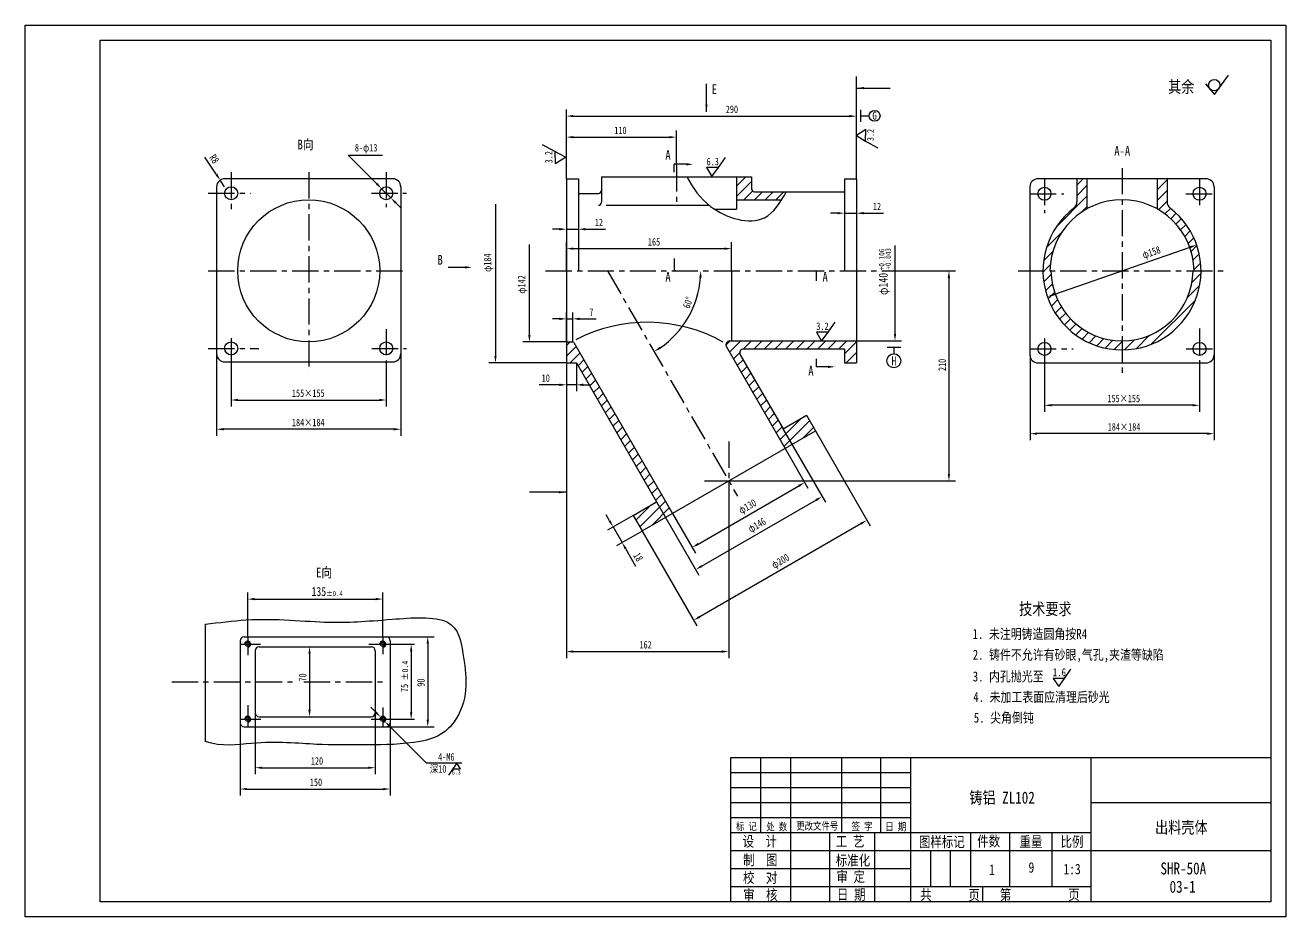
# Model space of a CAD drawing. Extents: x -156 to 1104, y -59 to 832.
import ezdxf

# ---------------------------------------------------------------- set-up
doc = ezdxf.new("R2010")
doc.units = 0
doc.header["$LTSCALE"] = 10.5
doc.header["$MEASUREMENT"] = 0
doc.linetypes.add('CENTER', pattern=[2, 1.25, -0.25, 0.25, -0.25])
doc.layers.get('0').update_dxf_attribs({"color": 2, "linetype": 'CONTINUOUS'})
doc.layers.get('DEFPOINTS').update_dxf_attribs({"linetype": 'CONTINUOUS'})
for name, color, linetype in [('LINE_THIN', 2, 'CONTINUOUS'), ('PART', 3, 'CONTINUOUS'), ('SMPEN_THICK', 7, 'CONTINUOUS')]:
    doc.layers.add(name, color=color, linetype=linetype)
doc.styles.add('HZDX', font='', dxfattribs={"width": 0.8, "height": 7.5})
doc.styles.get('HZDX').set_extended_font_data('SimSun')
doc.dimstyles.new('HZDX', dxfattribs={"dimscale": 0, "dimtxt": 5, "dimasz": 3.5, "dimexe": 5.25, "dimexo": 0, "dimgap": 1.5, "dimtad": 1, "dimdec": 4, "dimdsep": 46, "dimtxsty": 'HZDX', "dimcen": 0.09, "dimclrd": 2, "dimclre": 2, "dimclrt": 2, "dimadec": 0, "dimazin": 0, "dimtol": 1, "dimtp": 0.2, "dimtfac": 0.66667, "dimtdec": 4, "dimtmove": 0, "dimatfit": 1, "dimfxl": 1, "dimtvp": 5, "dimtolj": 1, "dimarcsym": 0})

# ---------------------------------------------------------------- blocks, each defined once
blk = doc.blocks.new('*D1')
at = {"color": 2, "linetype": 'ByBlock', "transparency": 16777216}
for p, q in [((73.6, 179.7), (73.6, 118.3)), ((193.6, 179.7), (193.6, 118.3)), ((80.6, 124.8), (186.6, 124.8))]:
    blk.add_line(p, q, dxfattribs=at)
for points in [[(80.6, 125.9), (80.6, 123.6), (73.6, 124.8)], [(186.6, 125.9), (186.6, 123.6), (193.6, 124.8)]]:
    blk.add_solid(points, dxfattribs=at)
at = {"layer": 'DEFPOINTS', "color": 0, "linetype": 'ByBlock', "transparency": 16777216}
for p in [(73.6, 179.7), (193.6, 179.7), (193.6, 124.8)]:
    blk.add_point(p, dxfattribs=at)
at = {"color": 2, "linetype": 'ByBlock', "transparency": 16777216, "insert": (135.4, 131.5), "char_height": 7.5, "attachment_point": 5, "style": 'HZDX'}
blk.add_mtext('\\A1;120', dxfattribs=at)
blk = doc.blocks.new('*D2')
at = {"color": 2, "linetype": 'ByBlock', "transparency": 16777216}
for p, q in [((58.6, 169.7), (58.6, 97)), ((208.6, 169.7), (208.6, 97)), ((65.6, 103.5), (201.6, 103.5))]:
    blk.add_line(p, q, dxfattribs=at)
for points in [[(65.6, 104.6), (65.6, 102.3), (58.6, 103.5)], [(201.6, 104.6), (201.6, 102.3), (208.6, 103.5)]]:
    blk.add_solid(points, dxfattribs=at)
at = {"layer": 'DEFPOINTS', "color": 0, "linetype": 'ByBlock', "transparency": 16777216}
for p in [(58.6, 169.7), (208.6, 169.7), (208.6, 103.5)]:
    blk.add_point(p, dxfattribs=at)
at = {"color": 2, "linetype": 'ByBlock', "transparency": 16777216, "insert": (134.4, 110.2), "char_height": 7.5, "attachment_point": 5, "style": 'HZDX'}
blk.add_mtext('\\A1;150', dxfattribs=at)
blk = doc.blocks.new('*D3')
at = {"color": 2, "linetype": 'ByBlock', "transparency": 16777216}
for p, q in [((204.6, 255.7), (252.6, 255.7)), ((246.1, 248.7), (246.1, 172.7)), ((204.6, 165.7), (252.6, 165.7))]:
    blk.add_line(p, q, dxfattribs=at)
for points in [[(245, 248.7), (247.3, 248.7), (246.1, 255.7)], [(245, 172.7), (247.3, 172.7), (246.1, 165.7)]]:
    blk.add_solid(points, dxfattribs=at)
at = {"layer": 'DEFPOINTS', "color": 0, "linetype": 'ByBlock', "transparency": 16777216}
for p in [(204.6, 255.7), (204.6, 165.7), (246.1, 165.7)]:
    blk.add_point(p, dxfattribs=at)
at = {"color": 2, "linetype": 'ByBlock', "transparency": 16777216, "insert": (239.4, 209.8), "char_height": 7.5, "attachment_point": 5, "rotation": 90, "style": 'HZDX'}
blk.add_mtext('\\A1;90', dxfattribs=at)
blk = doc.blocks.new('*D4')
at = {"color": 2, "linetype": 'ByBlock', "transparency": 16777216}
for p, q in [((77.6, 245.7), (134.5, 245.7)), ((128, 238.7), (128, 182.7)), ((77.6, 175.7), (134.5, 175.7))]:
    blk.add_line(p, q, dxfattribs=at)
for points in [[(126.8, 238.7), (129.1, 238.7), (128, 245.7)], [(126.8, 182.7), (129.1, 182.7), (128, 175.7)]]:
    blk.add_solid(points, dxfattribs=at)
at = {"layer": 'DEFPOINTS', "color": 0, "linetype": 'ByBlock', "transparency": 16777216}
for p in [(77.6, 245.7), (77.6, 175.7), (128, 175.7)]:
    blk.add_point(p, dxfattribs=at)
at = {"color": 2, "linetype": 'ByBlock', "transparency": 16777216, "insert": (121.2, 215), "char_height": 7.5, "attachment_point": 5, "rotation": 90, "style": 'HZDX'}
blk.add_mtext('\\A1;70', dxfattribs=at)
blk = doc.blocks.new('*D5')
at = {"color": 2, "linetype": 'ByBlock', "transparency": 16777216}
for p, q in [((345.8, 667.6), (345.8, 736.7)), ((635.8, 667.6), (635.8, 736.7)), ((352.8, 730.2), (628.8, 730.2))]:
    blk.add_line(p, q, dxfattribs=at)
for points in [[(352.8, 731.4), (352.8, 729.1), (345.8, 730.2)], [(628.8, 731.4), (628.8, 729.1), (635.8, 730.2)]]:
    blk.add_solid(points, dxfattribs=at)
at = {"layer": 'DEFPOINTS', "color": 0, "linetype": 'ByBlock', "transparency": 16777216}
for p in [(635.8, 730.2), (345.8, 667.6), (635.8, 667.6)]:
    blk.add_point(p, dxfattribs=at)
at = {"color": 2, "linetype": 'ByBlock', "transparency": 16777216, "insert": (511.3, 737), "char_height": 7.5, "attachment_point": 5, "style": 'HZDX'}
blk.add_mtext('\\A1;290', dxfattribs=at)
blk = doc.blocks.new('*D6')
at = {"color": 2, "linetype": 'ByBlock', "transparency": 16777216}
for p, q in [((345.8, 667.6), (345.8, 715.7)), ((352.8, 709.2), (448.8, 709.2)), ((455.8, 681.2), (455.8, 715.7))]:
    blk.add_line(p, q, dxfattribs=at)
for points in [[(352.8, 710.3), (352.8, 708), (345.8, 709.2)], [(448.8, 710.3), (448.8, 708), (455.8, 709.2)]]:
    blk.add_solid(points, dxfattribs=at)
at = {"layer": 'DEFPOINTS', "color": 0, "linetype": 'ByBlock', "transparency": 16777216}
for p in [(455.8, 709.2), (455.8, 681.2), (345.8, 667.6)]:
    blk.add_point(p, dxfattribs=at)
at = {"color": 2, "linetype": 'ByBlock', "transparency": 16777216, "insert": (399.9, 715.9), "char_height": 7.5, "attachment_point": 5, "style": 'HZDX'}
blk.add_mtext('\\A1;110', dxfattribs=at)
blk = doc.blocks.new('*D7')
at = {"color": 2, "linetype": 'ByBlock', "transparency": 16777216}
for p, q in [((848.1, 502.6), (848.1, 417.4)), ((1032.1, 502.6), (1032.1, 417.4)), ((1025.1, 423.9), (855.1, 423.9))]:
    blk.add_line(p, q, dxfattribs=at)
for points in [[(855.1, 425), (855.1, 422.7), (848.1, 423.9)], [(1025.1, 425), (1025.1, 422.7), (1032.1, 423.9)]]:
    blk.add_solid(points, dxfattribs=at)
at = {"layer": 'DEFPOINTS', "color": 0, "linetype": 'ByBlock', "transparency": 16777216}
for p in [(848.1, 502.6), (1032.1, 502.6), (848.1, 423.9)]:
    blk.add_point(p, dxfattribs=at)
at = {"color": 2, "linetype": 'ByBlock', "transparency": 16777216, "insert": (942.1, 430.6), "char_height": 7.5, "attachment_point": 5, "style": 'HZDX'}
blk.add_mtext('\\A1;184×184', dxfattribs=at)
blk = doc.blocks.new('*D8')
at = {"color": 2, "linetype": 'ByBlock', "transparency": 16777216}
for p, q in [((862.6, 494.6), (862.6, 445.7)), ((1017.6, 494.6), (1017.6, 445.7)), ((1010.6, 452.2), (869.6, 452.2))]:
    blk.add_line(p, q, dxfattribs=at)
for points in [[(869.6, 453.4), (869.6, 451.1), (862.6, 452.2)], [(1010.6, 453.4), (1010.6, 451.1), (1017.6, 452.2)]]:
    blk.add_solid(points, dxfattribs=at)
at = {"layer": 'DEFPOINTS', "color": 0, "linetype": 'ByBlock', "transparency": 16777216}
for p in [(862.6, 494.6), (1017.6, 494.6), (862.6, 452.2)]:
    blk.add_point(p, dxfattribs=at)
at = {"color": 2, "linetype": 'ByBlock', "transparency": 16777216, "insert": (941.8, 459), "char_height": 7.5, "attachment_point": 5, "style": 'HZDX'}
blk.add_mtext('\\A1;155×155', dxfattribs=at)
blk = doc.blocks.new('*D9')
at = {"color": 2, "linetype": 'ByBlock', "transparency": 16777216}
for p, q in [((49.6, 495.6), (49.6, 451)), ((204.6, 495.6), (204.6, 451)), ((56.6, 457.5), (197.6, 457.5))]:
    blk.add_line(p, q, dxfattribs=at)
for points in [[(56.6, 458.7), (56.6, 456.3), (49.6, 457.5)], [(197.6, 458.7), (197.6, 456.3), (204.6, 457.5)]]:
    blk.add_solid(points, dxfattribs=at)
at = {"layer": 'DEFPOINTS', "color": 0, "linetype": 'ByBlock', "transparency": 16777216}
for p in [(49.6, 495.6), (204.6, 495.6), (204.6, 457.5)]:
    blk.add_point(p, dxfattribs=at)
at = {"color": 2, "linetype": 'ByBlock', "transparency": 16777216, "insert": (126.7, 464.3), "char_height": 7.5, "attachment_point": 5, "style": 'HZDX'}
blk.add_mtext('\\A1;155×155', dxfattribs=at)
blk = doc.blocks.new('*D10')
at = {"color": 2, "linetype": 'ByBlock', "transparency": 16777216}
for p, q in [((35.1, 503.6), (35.1, 421.8)), ((219.1, 503.6), (219.1, 421.8)), ((212.1, 428.3), (42.1, 428.3))]:
    blk.add_line(p, q, dxfattribs=at)
for points in [[(42.1, 429.5), (42.1, 427.1), (35.1, 428.3)], [(212.1, 429.5), (212.1, 427.1), (219.1, 428.3)]]:
    blk.add_solid(points, dxfattribs=at)
at = {"layer": 'DEFPOINTS', "color": 0, "linetype": 'ByBlock', "transparency": 16777216}
for p in [(35.1, 503.6), (219.1, 503.6), (35.1, 428.3)]:
    blk.add_point(p, dxfattribs=at)
at = {"color": 2, "linetype": 'ByBlock', "transparency": 16777216, "insert": (126.7, 435), "char_height": 7.5, "attachment_point": 5, "style": 'HZDX'}
blk.add_mtext('\\A1;184×184', dxfattribs=at)
blk = doc.blocks.new('*D11')
at = {"color": 2, "linetype": 'ByBlock', "transparency": 16777216}
for p, q in [((34.8, 683.1), (23.3, 700.3)), ((43.1, 670.6), (38.7, 677.3))]:
    blk.add_line(p, q, dxfattribs=at)
blk.add_solid([(35.8, 683.7), (33.8, 682.4), (38.7, 677.3)], dxfattribs=at)
at = {"layer": 'DEFPOINTS', "color": 0, "linetype": 'ByBlock', "transparency": 16777216}
for p in [(38.7, 677.3), (43.1, 670.6)]:
    blk.add_point(p, dxfattribs=at)
at = {"color": 2, "linetype": 'ByBlock', "transparency": 16777216, "insert": (32.7, 698.4), "char_height": 7.5, "attachment_point": 5, "rotation": 303.6807, "style": 'HZDX'}
blk.add_mtext('\\A1;R8', dxfattribs=at)
blk = doc.blocks.new('*D12')
at = {"color": 2, "linetype": 'ByBlock', "transparency": 16777216}
for p, q in [((384.7, 586.6), (384.7, 615.3)), ((391.7, 608.8), (542.7, 608.8)), ((549.7, 586.6), (549.7, 615.3))]:
    blk.add_line(p, q, dxfattribs=at)
for points in [[(391.7, 609.9), (391.7, 607.6), (384.7, 608.8)], [(542.7, 609.9), (542.7, 607.6), (549.7, 608.8)]]:
    blk.add_solid(points, dxfattribs=at)
at = {"layer": 'DEFPOINTS', "color": 0, "linetype": 'ByBlock', "transparency": 16777216}
for p in [(549.7, 608.8), (384.7, 586.6), (549.7, 586.6)]:
    blk.add_point(p, dxfattribs=at)
at = {"color": 2, "linetype": 'ByBlock', "transparency": 16777216, "insert": (472.3, 615.5), "char_height": 7.5, "attachment_point": 5, "style": 'HZDX'}
blk.add_mtext('\\A1;165', dxfattribs=at)
blk = doc.blocks.new('*D13')
at = {"color": 2, "linetype": 'ByBlock', "transparency": 16777216}
for p, q in [((713.2, 586.6), (773.6, 586.6)), ((767.1, 579.6), (767.1, 383.6)), ((547, 376.6), (773.6, 376.6))]:
    blk.add_line(p, q, dxfattribs=at)
for points in [[(765.9, 579.6), (768.2, 579.6), (767.1, 586.6)], [(765.9, 383.6), (768.2, 383.6), (767.1, 376.6)]]:
    blk.add_solid(points, dxfattribs=at)
at = {"layer": 'DEFPOINTS', "color": 0, "linetype": 'ByBlock', "transparency": 16777216}
for p in [(713.2, 586.6), (547, 376.6), (767.1, 376.6)]:
    blk.add_point(p, dxfattribs=at)
at = {"color": 2, "linetype": 'ByBlock', "transparency": 16777216, "insert": (760.3, 492.6), "char_height": 7.5, "attachment_point": 5, "rotation": 90, "style": 'HZDX'}
blk.add_mtext('\\A1;210', dxfattribs=at)
blk = doc.blocks.new('*D14')
at = {"color": 2, "linetype": 'ByBlock', "transparency": 16777216}
for p, q in [((384.7, 515.6), (384.7, 545.1)), ((391.1, 515.6), (391.1, 545.1)), ((377.7, 538.6), (370.7, 538.6)), ((384.7, 538.6), (391.1, 538.6)), ((398.1, 538.6), (414.4, 538.6))]:
    blk.add_line(p, q, dxfattribs=at)
for points in [[(377.7, 539.8), (377.7, 537.4), (384.7, 538.6)], [(398.1, 539.8), (398.1, 537.4), (391.1, 538.6)]]:
    blk.add_solid(points, dxfattribs=at)
at = {"layer": 'DEFPOINTS', "color": 0, "linetype": 'ByBlock', "transparency": 16777216}
for p in [(391.1, 538.6), (384.7, 515.6), (391.1, 515.6)]:
    blk.add_point(p, dxfattribs=at)
at = {"color": 2, "linetype": 'ByBlock', "transparency": 16777216, "insert": (409.7, 545.3), "char_height": 7.5, "attachment_point": 5, "style": 'HZDX'}
blk.add_mtext('\\A1;7', dxfattribs=at)
blk = doc.blocks.new('*D15')
at = {"color": 2, "linetype": 'ByBlock', "transparency": 16777216}
for p, q in [((384.7, 494.6), (384.7, 466.2)), ((394.7, 494.6), (394.7, 466.2)), ((377.7, 472.7), (357.6, 472.7)), ((394.7, 472.7), (384.7, 472.7)), ((401.7, 472.7), (408.7, 472.7))]:
    blk.add_line(p, q, dxfattribs=at)
for points in [[(377.7, 473.9), (377.7, 471.5), (384.7, 472.7)], [(401.7, 473.9), (401.7, 471.5), (394.7, 472.7)]]:
    blk.add_solid(points, dxfattribs=at)
at = {"layer": 'DEFPOINTS', "color": 0, "linetype": 'ByBlock', "transparency": 16777216}
for p in [(384.7, 494.6), (394.7, 494.6), (394.7, 472.7)]:
    blk.add_point(p, dxfattribs=at)
at = {"color": 2, "linetype": 'ByBlock', "transparency": 16777216, "insert": (364.1, 479.4), "char_height": 7.5, "attachment_point": 5, "style": 'HZDX'}
blk.add_mtext('\\A1;10', dxfattribs=at)
blk = doc.blocks.new('*D16')
at = {"color": 2, "linetype": 'ByBlock', "transparency": 16777216}
for p, q in [((662.7, 678.6), (662.7, 637.7)), ((674.7, 678.6), (674.7, 637.7)), ((655.7, 644.2), (648.7, 644.2)), ((662.7, 644.2), (674.7, 644.2)), ((681.7, 644.2), (701.7, 644.2))]:
    blk.add_line(p, q, dxfattribs=at)
for points in [[(655.7, 645.4), (655.7, 643.1), (662.7, 644.2)], [(681.7, 645.4), (681.7, 643.1), (674.7, 644.2)]]:
    blk.add_solid(points, dxfattribs=at)
at = {"layer": 'DEFPOINTS', "color": 0, "linetype": 'ByBlock', "transparency": 16777216}
for p in [(662.7, 678.6), (674.7, 678.6), (674.7, 644.2)]:
    blk.add_point(p, dxfattribs=at)
at = {"color": 2, "linetype": 'ByBlock', "transparency": 16777216, "insert": (695.2, 651), "char_height": 7.5, "attachment_point": 5, "style": 'HZDX'}
blk.add_mtext('\\A1;12', dxfattribs=at)
blk = doc.blocks.new('*D17')
at = {"color": 2, "linetype": 'ByBlock', "transparency": 16777216}
for p, q in [((603.3, 409.1), (626.2, 369.5)), ((516.4, 313.6), (616.9, 371.6)), ((490.7, 344.1), (513.6, 304.5))]:
    blk.add_line(p, q, dxfattribs=at)
for points in [[(616.3, 372.6), (617.5, 370.6), (622.9, 375.1)], [(515.8, 314.6), (517, 312.6), (510.4, 310.1)]]:
    blk.add_solid(points, dxfattribs=at)
at = {"layer": 'DEFPOINTS', "color": 0, "linetype": 'ByBlock', "transparency": 16777216}
for p in [(603.3, 409.1), (622.9, 375.1), (490.7, 344.1)]:
    blk.add_point(p, dxfattribs=at)
at = {"color": 2, "linetype": 'ByBlock', "transparency": 16777216, "insert": (566.2, 350.3), "char_height": 7.5, "attachment_point": 5, "rotation": 30, "style": 'HZDX'}
blk.add_mtext('\\A1;φ130', dxfattribs=at)
blk = doc.blocks.new('*D18')
at = {"color": 2, "linetype": 'ByBlock', "transparency": 16777216}
for p, q in [((601.2, 428.7), (643.6, 355.4)), ((474.9, 355.7), (517.2, 282.4)), ((634.2, 357.5), (520, 291.6))]:
    blk.add_line(p, q, dxfattribs=at)
for points in [[(633.7, 358.5), (634.8, 356.5), (640.3, 361)], [(519.4, 292.6), (520.6, 290.5), (514, 288.1)]]:
    blk.add_solid(points, dxfattribs=at)
at = {"layer": 'DEFPOINTS', "color": 0, "linetype": 'ByBlock', "transparency": 16777216}
for p in [(601.2, 428.7), (474.9, 355.7), (514, 288.1)]:
    blk.add_point(p, dxfattribs=at)
at = {"color": 2, "linetype": 'ByBlock', "transparency": 16777216, "insert": (575.7, 331.7), "char_height": 7.5, "attachment_point": 5, "rotation": 30, "style": 'HZDX'}
blk.add_mtext('\\A1;φ146', dxfattribs=at)
blk = doc.blocks.new('*D19')
at = {"color": 2, "linetype": 'ByBlock', "transparency": 16777216}
for p, q in [((633.6, 426.6), (688.4, 331.8)), ((679.1, 333.9), (518, 240.9)), ((460.4, 326.6), (515.2, 231.8))]:
    blk.add_line(p, q, dxfattribs=at)
for points in [[(678.5, 334.9), (679.6, 332.9), (685.1, 337.4)], [(517.4, 241.9), (518.6, 239.9), (511.9, 237.4)]]:
    blk.add_solid(points, dxfattribs=at)
at = {"layer": 'DEFPOINTS', "color": 0, "linetype": 'ByBlock', "transparency": 16777216}
for p in [(633.6, 426.6), (460.4, 326.6), (511.9, 237.4)]:
    blk.add_point(p, dxfattribs=at)
at = {"color": 2, "linetype": 'ByBlock', "transparency": 16777216, "insert": (599.1, 295.7), "char_height": 7.5, "attachment_point": 5, "rotation": 30, "style": 'HZDX'}
blk.add_mtext('\\A1;φ200', dxfattribs=at)
blk = doc.blocks.new('*D20')
at = {"color": 2, "linetype": 'ByBlock', "transparency": 16777216}
for p, q in [((384.7, 586.6), (384.7, 199.6)), ((547, 376.6), (547, 199.6)), ((391.7, 206.1), (540, 206.1))]:
    blk.add_line(p, q, dxfattribs=at)
for points in [[(391.7, 207.3), (391.7, 205), (384.7, 206.1)], [(540, 207.3), (540, 205), (547, 206.1)]]:
    blk.add_solid(points, dxfattribs=at)
at = {"layer": 'DEFPOINTS', "color": 0, "linetype": 'ByBlock', "transparency": 16777216}
for p in [(384.7, 586.6), (547, 376.6), (547, 206.1)]:
    blk.add_point(p, dxfattribs=at)
at = {"color": 2, "linetype": 'ByBlock', "transparency": 16777216, "insert": (463.9, 212.9), "char_height": 7.5, "attachment_point": 5, "style": 'HZDX'}
blk.add_mtext('\\A1;162', dxfattribs=at)
blk = doc.blocks.new('*D21')
at = {"color": 2, "linetype": 'ByBlock', "transparency": 16777216}
for p, q in [((427.9, 336.7), (424.4, 342.8)), ((451.4, 342.2), (425.8, 327.4)), ((431.4, 330.6), (440.4, 315)), ((460.4, 326.6), (434.8, 311.8)), ((443.9, 309), (453.9, 291.6))]:
    blk.add_line(p, q, dxfattribs=at)
for points in [[(428.9, 337.3), (426.9, 336.1), (431.4, 330.6)], [(444.9, 309.6), (442.9, 308.4), (440.4, 315)]]:
    blk.add_solid(points, dxfattribs=at)
at = {"layer": 'DEFPOINTS', "color": 0, "linetype": 'ByBlock', "transparency": 16777216}
for p in [(451.4, 342.2), (440.4, 315), (460.4, 326.6)]:
    blk.add_point(p, dxfattribs=at)
at = {"color": 2, "linetype": 'ByBlock', "transparency": 16777216, "insert": (456.5, 300.6), "char_height": 7.5, "attachment_point": 5, "rotation": 300, "style": 'HZDX'}
blk.add_mtext('\\A1;18', dxfattribs=at)
blk = doc.blocks.new('*D22')
at = {"color": 2, "linetype": 'ByBlock', "transparency": 16777216}
blk.add_arc((425.8, 586.6), 93.2, 304.3046, 355.6954, dxfattribs=at)
for points in [[(517.5, 579.7), (519.9, 579.6), (519, 586.6)], [(478.9, 508.6), (477.7, 510.6), (472.4, 505.9)]]:
    blk.add_solid(points, dxfattribs=at)
at = {"layer": 'DEFPOINTS', "color": 0, "linetype": 'ByBlock', "transparency": 16777216}
for p in [(364, 586.6), (425.9, 586.4), (723.4, 586.6), (497.2, 526.7), (555.8, 361.4)]:
    blk.add_point(p, dxfattribs=at)
at = {"color": 2, "linetype": 'ByBlock', "transparency": 16777216, "insert": (506.2, 554.8), "char_height": 7.5, "attachment_point": 5, "rotation": 68.4421, "style": 'HZDX'}
blk.add_mtext('\\A1;60°', dxfattribs=at)
blk = doc.blocks.new('*D23')
at = {"color": 2, "linetype": 'ByBlock', "transparency": 16777216}
for p, q in [((384.7, 678.6), (384.7, 621.7)), ((396.7, 678.6), (396.7, 621.7)), ((377.7, 628.2), (370.7, 628.2)), ((384.7, 628.2), (396.7, 628.2)), ((403.7, 628.2), (423.7, 628.2))]:
    blk.add_line(p, q, dxfattribs=at)
for points in [[(377.7, 629.4), (377.7, 627), (384.7, 628.2)], [(403.7, 629.4), (403.7, 627), (396.7, 628.2)]]:
    blk.add_solid(points, dxfattribs=at)
at = {"layer": 'DEFPOINTS', "color": 0, "linetype": 'ByBlock', "transparency": 16777216}
for p in [(384.7, 678.6), (396.7, 678.6), (396.7, 628.2)]:
    blk.add_point(p, dxfattribs=at)
at = {"color": 2, "linetype": 'ByBlock', "transparency": 16777216, "insert": (417.2, 635), "char_height": 7.5, "attachment_point": 5, "style": 'HZDX'}
blk.add_mtext('\\A1;12', dxfattribs=at)
blk = doc.blocks.new('*D24')
at = {"color": 2, "linetype": 'ByBlock', "transparency": 16777216}
blk.add_line((872, 563), (1008.1, 610.2), dxfattribs=at)
for points in [[(1007.7, 611.3), (1008.5, 609.1), (1014.7, 612.5)], [(871.7, 564.1), (872.4, 561.9), (865.4, 560.7)]]:
    blk.add_solid(points, dxfattribs=at)
at = {"layer": 'DEFPOINTS', "color": 0, "linetype": 'ByBlock', "transparency": 16777216}
for p in [(1014.7, 612.5), (865.4, 560.7)]:
    blk.add_point(p, dxfattribs=at)
at = {"color": 2, "linetype": 'ByBlock', "transparency": 16777216, "insert": (969.7, 604.2), "char_height": 7.5, "attachment_point": 5, "rotation": 19.1327, "style": 'HZDX'}
blk.add_mtext('\\A1;φ158', dxfattribs=at)

msp = doc.modelspace()

# ---------------------------------------------------------------- hatches: boundary and pattern name
at = {"layer": 'SMPEN_THICK'}
h = msp.add_hatch(dxfattribs=at)
h.set_pattern_fill('ANSI31', color=256, scale=60, style=0)
edge = h.paths.add_edge_path()
edge.add_line((604.49195, 665.60696), (572.69992, 665.60696))
edge.add_arc((572.69992, 668.60696), 3, 180, 270, ccw=False)
edge.add_line((569.69992, 668.60696), (569.69992, 680.60696))
edge.add_line((569.69992, 680.60696), (554.69992, 680.60696))
edge.add_line((554.69992, 680.60696), (554.69992, 657.60696))
edge.add_line((554.69992, 657.60696), (599.87927, 657.60696))
edge.add_spline(control_points=[(599.87927, 657.60696), (601.46681, 660.18228), (602.99021, 662.87482), (604.49195, 665.60696)], knot_values=[131.9128702094, 131.9128702094, 131.9128702094, 131.9128702094, 140.4578598385, 140.4578598385, 140.4578598385, 140.4578598385], degree=3, periodic=0)
h = msp.add_hatch(dxfattribs=at)
h.set_pattern_fill('ANSI31', color=256, scale=60, style=0)
h.paths.add_polyline_path([(905.06352, 678.60696), (895.06352, 678.60696), (895.06352, 655.59972, -0.2330230838), (891.93708, 649.25556, 0.2330230838), (861.06352, 586.60696), (868.06352, 586.60696, -0.2684940684), (905.06352, 648.52856)])
h.paths.add_polyline_path([(1012.06352, 586.60696), (1019.06352, 586.60696, 0.2330230838), (988.18996, 649.25556, -0.2330230838), (985.06352, 655.59972), (985.06352, 678.60696), (975.06352, 678.60696), (975.06352, 648.52856, -0.2684940684)])
h.paths.add_polyline_path([(1019.06352, 586.60696), (1011.06352, 586.60696, -0.4100651941), (940.06352, 516.60696), (940.06352, 507.60696, 0.4142135624)])
h.paths.add_polyline_path([(940.06352, 507.60696), (940.06352, 516.60696, -0.4100651941), (869.06352, 586.60696), (861.06352, 586.60696, 0.4142135624)])
h = msp.add_hatch(dxfattribs=at)
h.set_pattern_fill('ANSI31', color=256, scale=60, style=0)
h.paths.add_polyline_path([(674.69992, 516.60696), (640.12287, 516.60696), (639.85753, 516.24955), (639.64562, 516.60696), (548.16184, 516.60696, 0.5773502692), (544.69774, 510.60696), (603.29879, 409.10696), (624.0834, 421.10696), (615.0834, 436.69542), (601.227, 428.69542), (558.55415, 502.60696, -0.5773502692), (562.01825, 508.60696), (662.69992, 508.60696), (662.69992, 494.60696), (674.69992, 494.60696)])
h.paths.add_polyline_path([(624.60968, 442.19542), (615.0834, 436.69542), (624.0834, 421.10696), (633.60968, 426.60696)], flags=17)
h.paths.add_polyline_path([(391.98859, 515.10696, 0.2679491924), (391.12257, 515.60696), (384.69992, 515.60696), (384.69992, 494.60696), (394.69992, 494.60696), (474.87222, 355.74446), (460.93088, 347.69542), (469.93088, 332.10696), (490.71549, 344.10696)])
h.paths.add_polyline_path([(460.93088, 347.69542), (451.4046, 342.19542), (460.4046, 326.60696), (469.93088, 332.10696)])

# ---------------------------------------------------------------- linework, layer by layer
at = {"color": 2, "linetype": 'ByBlock'}
for p, q in [((674.69992, 678.60696), (674.69992, 710.75006)), ((195.09711, 673.6677), (166.66692, 702.18623)), ((209.2173, 659.50365), (200.03918, 668.71028)), ((214.15936, 654.54623), (219.10142, 649.58881)), ((313.8092, 653.29777), (313.8092, 501.60696)), ((347.71099, 522.60696), (347.71099, 612.97792)), ((713.17395, 523.60696), (713.17395, 611.88698)), ((674.69992, 516.60696), (719.67395, 516.60696)), ((384.69992, 515.60696), (341.21099, 515.60696)), ((384.69992, 494.60696), (307.3092, 494.60696)), ((66.12824, 220.89871), (66.12824, 265.05206)), ((201.12824, 220.89871), (201.12824, 265.05206)), ((73.12824, 258.55206), (194.12824, 258.55206)), ((208.62824, 213.39871), (232.89368, 213.39871)), ((229.53095, 206.39871), (229.53095, 145.39871)), ((194.08318, 145.49569), (189.15164, 150.46358)), ((199.01472, 140.5278), (203.24175, 136.26962)), ((208.1733, 131.30173), (244.45174, 94.75591)), ((208.62824, 138.39871), (232.89368, 138.39871))]:
    msp.add_line(p, q, dxfattribs=at)
for points in [[(195.92335, 674.49138), (194.27088, 672.84402), (200.03918, 668.71028)], [(214.9856, 655.3699), (213.33312, 653.72255), (209.2173, 659.50365)], [(346.54432, 522.60696), (348.87765, 522.60696), (347.71099, 515.60696)], [(712.00729, 523.60696), (714.34062, 523.60696), (713.17395, 516.60696)], [(312.64253, 501.60696), (314.97587, 501.60696), (313.8092, 494.60696)], [(73.12824, 259.71873), (73.12824, 257.38539), (66.12824, 258.55206)], [(194.12824, 259.71873), (194.12824, 257.38539), (201.12824, 258.55206)], [(228.36428, 206.39871), (230.69762, 206.39871), (229.53095, 213.39871)], [(194.91116, 146.31762), (193.2552, 144.67377), (199.01472, 140.5278)], [(228.36428, 145.39871), (230.69762, 145.39871), (229.53095, 138.39871)], [(209.00128, 132.12365), (207.34531, 130.47981), (203.24175, 136.26962)]]:
    msp.add_solid(points, dxfattribs=at)
at = {"layer": 'DEFPOINTS', "color": 0, "linetype": 'ByBlock'}
for p in [(200.03918, 668.71028), (384.69992, 678.60696), (674.69992, 678.60696), (674.69992, 678.60696), (674.69992, 678.60696), (209.2173, 659.50365), (363.97014, 586.60696), (384.69992, 586.60696), (554.69992, 586.60696), (674.69992, 516.60696), (384.69992, 515.60696), (313.8092, 494.60696), (384.69992, 494.60696), (384.69992, 494.60696), (384.69992, 494.60696), (201.12824, 258.55206), (66.12824, 220.89871), (201.12824, 220.89871), (204.62824, 220.89871), (208.62824, 213.39871), (199.01472, 140.5278), (58.62824, 134.89871), (203.24175, 136.26962), (207.12824, 130.89871), (208.62824, 138.39871), (208.62824, 134.89871), (229.53095, 138.39871), (58.62824, 81.57576)]:
    msp.add_point(p, dxfattribs=at)
at = {"layer": 'LINE_THIN', "linetype": 'Continuous'}
for p, q in [((-156.22988, -58.93749), (-156.22988, 832.0625)), ((-156.22988, 832.0625), (1103.77011, 832.0625)), ((1103.77011, 832.0625), (1103.77011, -58.93749)), ((1103.77011, -58.93749), (-156.22988, -58.93749))]:
    msp.add_line(p, q, dxfattribs=at)
at = {"layer": 'PART', "linetype": 'Continuous'}
for p, q in [((578.77011, 100.06251), (578.77011, 25.06251)), ((608.77011, 100.06251), (608.77011, -43.93749)), ((659.77011, 100.06251), (659.77011, 25.06251)), ((698.77011, 100.06251), (698.77011, 25.06251)), ((728.77011, 100.06251), (728.77011, -43.93749)), ((908.77011, 100.06251), (908.77011, -43.93749)), ((1088.77011, 55.06251), (908.77011, 55.06251)), ((647.77011, 25.06251), (647.77011, -43.93749)), ((692.77011, 25.06251), (692.77011, -43.93749)), ((788.77011, 25.06251), (788.77011, -28.93749)), ((827.77011, 25.06251), (827.77011, -28.93749)), ((869.77011, 25.06251), (869.77011, -28.93749)), ((748.57011, 7.06251), (748.57011, -28.93749)), ((768.37011, 7.06251), (768.37011, -28.93749)), ((1088.77011, 7.06251), (908.77011, 7.06251)), ((800.77011, -28.93749), (800.77011, -43.93749))]:
    msp.add_line(p, q, dxfattribs=at)
at = {"layer": 'SMPEN_THICK', "color": 4}
for p, q in [((-81.22988, -43.93749), (-81.22988, 817.0625)), ((-81.22988, 817.0625), (1088.77011, 817.0625)), ((1088.77011, 817.0625), (1088.77011, -43.93749)), ((492.37989, 685.17992), (492.37989, 693.07155)), ((419.69992, 680.60696), (569.69992, 680.60696)), ((419.69992, 680.60696), (419.69992, 655.06337)), ((554.69992, 680.60696), (554.69992, 648.38074)), ((569.69992, 680.60696), (569.69992, 668.60696)), ((35.12824, 670.60696), (35.12824, 586.60696)), ((211.12824, 678.60696), (43.12824, 678.60696)), ((219.12824, 670.60696), (219.12824, 586.60696)), ((384.69992, 678.60696), (384.69992, 494.60696)), ((384.69992, 678.60696), (396.69992, 678.60696)), ((396.69992, 678.60696), (396.69992, 586.60696)), ((662.69992, 678.60696), (674.69992, 678.60696)), ((662.69992, 678.60696), (662.69992, 586.60696)), ((674.69992, 678.60696), (674.69992, 494.60696)), ((848.06352, 670.60696), (848.06352, 502.60696)), ((1024.06352, 678.60696), (856.06352, 678.60696)), ((895.06352, 678.60696), (895.06352, 655.59972)), ((905.06352, 678.60696), (905.06352, 648.38074)), ((975.06352, 678.60696), (975.06352, 648.38074)), ((985.06352, 678.60696), (985.06352, 655.59972)), ((1032.06352, 670.60696), (1032.06352, 502.60696)), ((396.69992, 664.02984), (416.69992, 664.02984)), ((554.69992, 657.60696), (599.87927, 657.60696)), ((572.69992, 665.60696), (662.69992, 665.60696)), ((424.31452, 652.06337), (527.49672, 652.06337)), ((532.52659, 648.38074), (554.69992, 648.38074)), ((492.37989, 599.06112), (492.37989, 586.65606)), ((35.12824, 586.60696), (35.12824, 503.60696)), ((219.12824, 586.60696), (219.12824, 503.60696)), ((492.37989, 586.65606), (504.24718, 586.65606)), ((549.69992, 586.60696), (549.69992, 516.60696)), ((625.08649, 586.65606), (634.21018, 586.65606)), ((634.21018, 586.65606), (634.21018, 576.67893)), ((548.16184, 516.60696), (674.69992, 516.60696)), ((384.69992, 515.60696), (391.12257, 515.60696)), ((391.98859, 515.10696), (490.71549, 344.10696)), ((544.69774, 510.60696), (603.29879, 409.10696)), ((562.01825, 508.60696), (662.69992, 508.60696)), ((662.69992, 508.60696), (662.69992, 494.60696)), ((43.12824, 495.60696), (211.12824, 495.60696)), ((384.69992, 494.60696), (394.69992, 494.60696)), ((394.69992, 494.60696), (474.87222, 355.74446)), ((558.55415, 502.60696), (601.227, 428.69542)), ((634.21018, 498.56685), (634.21018, 490.67522)), ((662.69992, 494.60696), (674.69992, 494.60696)), ((856.06352, 494.60696), (1024.06352, 494.60696)), ((601.227, 428.69542), (624.60968, 442.19542)), ((624.60968, 442.19542), (633.60968, 426.60696)), ((460.4046, 326.60696), (633.60968, 426.60696)), ((451.4046, 342.19542), (474.87222, 355.74446)), ((451.4046, 342.19542), (460.4046, 326.60696)), ((23.62824, 233.5571), (23.62824, 116.37775)), ((58.62824, 216.89871), (58.62824, 134.89871)), ((62.62824, 220.89871), (204.62824, 220.89871)), ((208.62824, 216.89871), (208.62824, 134.89871)), ((73.62824, 206.89871), (73.62824, 144.89871)), ((77.62824, 210.89871), (189.62824, 210.89871)), ((193.62824, 206.89871), (193.62824, 144.89871)), ((77.62824, 140.89871), (189.62824, 140.89871)), ((62.62824, 130.89871), (204.62824, 130.89871)), ((548.77011, 100.06251), (548.77011, -43.93749)), ((1088.77011, 100.06251), (548.77011, 100.06251)), ((1088.77011, -43.93749), (-81.22988, -43.93749))]:
    msp.add_line(p, q, dxfattribs=at)
at = {"layer": 'SMPEN_THICK'}
for p, q in [((1032.53093, 762.83512), (1046.65258, 782.18742)), ((674.69992, 734.56668), (674.69992, 780.71826)), ((1023.55503, 773.58049), (1032.53093, 762.83512)), ((678.63734, 747.38808), (678.63734, 735.61308)), ((678.63734, 741.50058), (687.27747, 741.50058)), ((373.15197, 706.0195), (360.91455, 712.35827)), ((683.81421, 716.32595), (696.05163, 709.66724)), ((166.66692, 702.18623), (200.97369, 702.18623)), ((536.82982, 689.73871), (543.76236, 699.70137)), ((646.49343, 525.18814), (653.42596, 535.15079)), ((705.45483, 510.30422), (719.03938, 510.30422)), ((712.028, 510.30422), (712.028, 503.73913)), ((882.72543, 179.08591), (889.01599, 188.4214)), ((244.45174, 94.75591), (280.12365, 94.75591)), ((271.19254, 88.79639), (266.94705, 82.49524)), ((728.77011, 85.06251), (548.77011, 85.06251)), ((728.77011, 70.06251), (548.77011, 70.06251)), ((728.77011, 55.06251), (548.77011, 55.06251)), ((728.77011, 40.06251), (548.77011, 40.06251)), ((908.77011, 25.06251), (548.77011, 25.06251)), ((908.77011, 7.06251), (548.77011, 7.06251)), ((728.77011, -10.93749), (548.77011, -10.93749)), ((908.77011, -28.93749), (548.77011, -28.93749))]:
    msp.add_line(p, q, dxfattribs=at)
at = {"layer": 'SMPEN_THICK', "linetype": 'CENTER', "ltscale": 2}
for p, q in [((49.62824, 685.10925), (49.62824, 644.63307)), ((127.12824, 685.10925), (127.12824, 485.59215)), ((204.62824, 685.10925), (204.62824, 650.18881)), ((494.69992, 692.19704), (494.69992, 650.70401)), ((940.06352, 689.33584), (940.06352, 483.26978)), ((862.56352, 678.60696), (862.56352, 644.13307)), ((1017.56352, 678.60696), (1017.56352, 649.68881)), ((26.67919, 664.10696), (69.08111, 664.10696)), ((189.85077, 664.10696), (224.90833, 664.10696)), ((848.06352, 663.60696), (882.01639, 663.60696)), ((1003.78605, 663.60696), (1032.06352, 663.60696)), ((26.67919, 586.60696), (224.90833, 586.60696)), ((363.97014, 586.60696), (723.41693, 586.60696)), ((425.86173, 586.43698), (555.75838, 361.44938)), ((836.38176, 586.60696), (1045.09166, 586.60696)), ((49.62824, 519.37653), (49.62824, 485.59215)), ((204.62824, 528.46773), (204.62824, 485.59215)), ((862.56352, 518.87653), (862.56352, 485.09215)), ((1017.56352, 528.96773), (1017.56352, 485.09215)), ((26.67919, 509.10696), (77.16683, 509.10696)), ((190.35612, 509.10696), (224.90833, 509.10696)), ((848.06352, 508.60696), (891.10211, 508.60696)), ((1004.29141, 508.60696), (1032.06352, 508.60696)), ((547.00714, 416.06987), (547.00714, 346.90505)), ((522.63317, 376.60696), (599.98261, 376.60696)), ((66.12824, 220.89871), (66.12824, 202.67553)), ((201.12824, 220.89871), (201.12824, 203.63588)), ((58.62824, 213.39871), (78.83707, 213.39871)), ((187.13984, 213.39871), (208.62824, 213.39871)), ((-9.72251, 175.89871), (112.77651, 175.89871)), ((122.24172, 175.89871), (202.62099, 175.89871)), ((66.12824, 152.50044), (66.12824, 130.89871)), ((201.12824, 150.19354), (201.12824, 130.89871)), ((58.62824, 138.39871), (79.41414, 138.39871)), ((189.44811, 138.39871), (208.62824, 138.39871))]:
    msp.add_line(p, q, dxfattribs=at)
at = {"layer": 'SMPEN_THICK', "color": 2}
msp.add_line((283.43221, 590.08684), (266.56069, 590.08684), dxfattribs=at)
at = {"layer": 'SMPEN_THICK'}
for points in [[(683.81421, 716.32595), (683.85503, 727.95962), (674.57367, 721.85023)], [(373.15197, 706.0195), (373.35124, 693.98591), (383.67299, 700.17528)], [(536.82982, 689.73871), (524.89519, 689.73724), (530.19392, 680.80013)], [(646.49343, 525.18814), (634.5588, 525.18667), (639.85753, 516.24955)], [(882.72543, 179.08591), (871.41882, 179.03307), (876.94085, 171.09011)], [(271.19254, 88.79639), (278.88717, 88.76548), (275.06824, 94.60381)]]:
    msp.add_lwpolyline(points, close=True, dxfattribs=at)
at = {"layer": 'SMPEN_THICK', "color": 2}
for points in [[(504.44671, 693.07155), (492.37989, 693.07155)], [(646.277, 490.67522), (634.21018, 490.67522)]]:
    msp.add_lwpolyline(points, dxfattribs=at)
at = {"layer": 'SMPEN_THICK'}
for centre, radius in [((1032.24645, 772.1299), 5.65988), ((692.77574, 741.50058), 5.4552), ((712.028, 496.72775), 7.01138)]:
    msp.add_circle(centre, radius, dxfattribs=at)
at = {"layer": 'SMPEN_THICK', "color": 4}
for centre, radius in [((49.62824, 664.10696), 6.5), ((204.62824, 664.10696), 6.5), ((862.56352, 663.60696), 6.5), ((1017.56352, 663.60696), 6.5), ((127.12824, 586.60696), 71), ((49.62824, 509.10696), 6.5), ((204.62824, 509.10696), 6.5), ((862.56352, 508.60696), 6.5), ((1017.56352, 508.60696), 6.5)]:
    msp.add_circle(centre, radius, dxfattribs=at)
at = {"layer": 'SMPEN_THICK', "color": 5}
for centre in [(66.12824, 213.39871), (201.12824, 213.39871), (66.12824, 138.39871), (201.12824, 138.39871)]:
    msp.add_circle(centre, 2, dxfattribs=at)
at = {"layer": 'SMPEN_THICK', "color": 4}
for centre, radius, start, end in [((43.12824, 670.60696), 8, 90, 180), ((211.12824, 670.60696), 8, 0, 90), ((572.69992, 668.60696), 3, 180, 270), ((856.06352, 670.60696), 8, 90, 180), ((1024.06352, 670.60696), 8, 0, 90), ((416.69992, 667.02984), 3, 270, 0), ((940.06352, 585.59992), 72.00704, 0.80132651, 179.19867349), ((887.06352, 655.59972), 8, 307.53134802, 0), ((993.06352, 655.59972), 8, 180, 232.46865198), ((416.69992, 655.06337), 3, 270, 0), ((940.06352, 586.60696), 79, 127.53134802, 52.46865198), ((940.06352, 587.61411), 71.00714, 180.81269247, 359.18730753), ((548.16184, 512.60696), 4, 90, 210), ((391.12257, 514.60696), 1, 30, 90), ((562.01825, 504.60696), 4, 90, 210), ((43.12824, 503.60696), 8, 180, 270), ((211.12824, 503.60696), 8, 270, 0), ((856.06352, 502.60696), 8, 180, 270), ((1024.06352, 502.60696), 8, 270, 0), ((62.62824, 216.89871), 4, 90, 180), ((204.62824, 216.89871), 4, 0, 90), ((77.62824, 206.89871), 4, 90, 180), ((189.62824, 206.89871), 4, 0, 90), ((77.62824, 144.89871), 4, 180, 270), ((189.62824, 144.89871), 4, 270, 0), ((62.62824, 134.89871), 4, 180, 270), ((204.62824, 134.89871), 4, 270, 0)]:
    msp.add_arc(centre, radius, start, end, dxfattribs=at)
at = {"layer": 'SMPEN_THICK'}
for centre, radius, start, end in [((465.63325, 380.11411), 155.04087, 60.81038928, 117.52675179), ((66.12824, 213.39871), 3, 266.15847103, 189.69436369), ((201.12824, 213.39871), 3, 266.83017908, 187.19779466), ((66.12824, 138.39871), 3, 266.86924311, 186.15980156), ((201.12824, 138.39871), 3, 267.88268379, 184.6674468)]:
    msp.add_arc(centre, radius, start, end, dxfattribs=at)
for points, knots in [([(504.98281, 680.60696), (511.12094, 669.56278), (528.45623, 643.98692), (581.89026, 627.79401), (598.47022, 654.65147), (604.49195, 665.60696)], [13.3547387794, 13.3547387794, 13.3547387794, 13.3547387794, 51.2759603847, 106.1936949847, 140.4578598385, 140.4578598385, 140.4578598385, 140.4578598385]), ([(23.62824, 233.5571), (37.54238, 234.96332), (82.06169, 241.18356), (144.2232, 233.40253), (194.58704, 237.06471), (274.47947, 243.59287), (282.5765, 198.00118), (288.55495, 155.18083), (260.10005, 120.44341), (223.94924, 112.53104), (175.10697, 113.20664), (135.34779, 112.27897), (84.09962, 117.83671), (40.45063, 110.39499), (23.62824, 116.37775)], [43.4650989585, 43.4650989585, 43.4650989585, 43.4650989585, 85.4807045815, 179.5545833118, 250.3293140604, 299.1785425644, 342.0819096318, 409.6284282496, 424.7938937539, 457.0980716791, 512.0867224752, 576.4995158101, 650.3308027488, 690.9681510874, 690.9681510874, 690.9681510874, 690.9681510874])]:
    msp.add_open_spline(points, degree=3, knots=knots, dxfattribs=at)
at = {"layer": 'SMPEN_THICK', "color": 4}
for p in [(494.69992, 680.60696), (493.69056, 586.60696)]:
    msp.add_point(p, dxfattribs=at)
at = {"layer": 'SMPEN_THICK', "color": 2}
for points in [[(504.44671, 691.90488), (511.44671, 693.07155), (504.44671, 694.23821)], [(283.43221, 588.92017), (290.43221, 590.08684), (283.43221, 591.2535)], [(646.277, 491.84189), (653.277, 490.67522), (646.277, 489.50855)]]:
    msp.add_solid(points, dxfattribs=at)

# ---------------------------------------------------------------- texts
at = {"color": 2, "linetype": 'ByBlock', "attachment_point": 5, "style": 'HZDX'}
for s, insert, char_height in [('E', (532.64617, 768.04978), 9.75), ('G', (692.71951, 741.64459), 8), ('B向', (123.95304, 712.35061), 9.75), ('8-φ13', (184.53788, 708.61198), 7.5), ('A', (486.25331, 702.43112), 9.75), ('A-A', (940.29193, 706.4961), 9.75), ('6.3', (530.98897, 695.77422), 7.5), ('B', (258.50091, 597.57047), 9.75), ('A', (486.25331, 580.5829), 9.75), ('A', (643.35942, 580.5829), 9.75), ('3.2', (640.65257, 531.22365), 7.5), ('A', (629.12656, 486.80146), 9.75), ('H', (712.03977, 496.52601), 9), ('E向', (142.52948, 284.69316), 9.75), ('135\\H5;±0.4', (145.44687, 266.06475), 9), ('1.6', (877.50111, 185.37629), 8), ('4-M6', (264.69363, 100.75923), 7.5), ('深10', (256.48694, 88.42532), 7.5), ('6.3', (274.68222, 85.48821), 4.5)]:
    msp.add_mtext(s, dxfattribs=dict(at, insert=insert, char_height=char_height))
at = {"color": 2, "linetype": 'ByBlock', "attachment_point": 5, "rotation": 90, "style": 'HZDX'}
for s, insert, char_height in [('3.2', (688.63302, 722.36512), 6.5), ('3.2', (367.11646, 700.17864), 7.5), ('+0.106', (699.89564, 597.96579), 5.5), ('+0.043', (706.33206, 598.58314), 5.5), ('\\A1;φ184', (306.91337, 594.77482), 7.5), ('φ142', (340.96099, 573.0403), 7.5), ('φ140', (702.60399, 573.50733), 9)]:
    msp.add_mtext(s, dxfattribs=dict(at, insert=insert, char_height=char_height))
at = {"layer": 'SMPEN_THICK', "style": 'HZDX', "width": 0.8}
for s, height, p in [('技术要求', 12, (837.22665, 242.73697)), ('1. 未注明铸造圆角按R4', 10, (790.69835, 218.73697)), ('2. 铸件不允许有砂眼,气孔,夹渣等缺陷', 10, (790.83613, 197.92514)), ('3. 内孔抛光至', 10, (790.8152, 176.2649)), ('4. 未加工表面应清理后砂光', 10, (791.37706, 155.69553)), ('5. 尖角倒钝', 10, (791.89082, 135.0667)), ('标 记', 7.5, (554.16671, 27.53342)), ('处 数', 7.5, (584.49835, 27.29324)), ('更改文件号', 7.5, (614.46639, 28.03959)), ('签 字', 7.5, (669.79721, 27.56664)), ('日 期', 7.5, (703.4621, 27.3282)), ('设  计', 10.5, (560.82363, 11.20821)), ('工 艺', 10.5, (654.02475, 11.24192)), ('图样标记', 10.5, (737.04432, 10.72466)), ('件数', 10.5, (795.31146, 11.34198)), ('重量', 10.5, (837.60805, 10.79314)), ('比例', 10.5, (878.62319, 10.86161)), ('制  图', 10.5, (561.30308, -7.34715)), ('标准化', 10.5, (653.9551, -7.75904)), ('审 定', 10.5, (654.57271, -24.05055)), ('1', 10.5, (807.19492, -17.15898)), ('1:3', 10.5, (881.62756, -16.49545)), ('校  对', 10.5, (561.26862, -25.11347)), ('审  核', 10.5, (561.40523, -42.19401)), ('日 期', 10.5, (655.07645, -41.95911)), ('共', 10.5, (738.34804, -42.23195)), ('页', 10.5, (786.52574, -42.47213)), ('第', 10.5, (817.95632, -42.095)), ('页', 10.5, (886.34647, -42.095))]:
    msp.add_text(s, height=height, dxfattribs=at).set_placement(p)
at = {"layer": 'SMPEN_THICK', "color": 2, "style": 'HZDX', "width": 0.8}
for s, height, p in [('±0.4', 6, (226.51016, 177.35073)), ('75', 7.5, (226.51016, 165.65073))]:
    msp.add_text(s, height=height, rotation=90, dxfattribs=at).set_placement(p)
at = {"layer": 'SMPEN_THICK', "char_height": 12, "attachment_point": 5, "style": 'HZDX'}
for s, insert in [('其余', (999.26663, 769.82861)), ('铸铝 ZL102', (820.22406, 59.49644)), ('出料壳体', (999.35347, 29.64009)), ('SHR-50A', (1001.34053, -10.70142)), ('03-1', (1000.67332, -28.97285))]:
    msp.add_mtext(s, dxfattribs=dict(at, insert=insert))
at = {"layer": 'SMPEN_THICK', "insert": (846.62657, -4.3579), "char_height": 10.5, "width": 28.6724, "attachment_point": 1, "style": 'HZDX'}
msp.add_mtext('9', dxfattribs=at)

# ---------------------------------------------------------------- dimensions: what is measured, and where the dimension line sits
at = {"layer": 'SMPEN_THICK'}
for base, p1, p2, picture, middle, set_off in [((674.69992, 741.22973), (384.69992, 678.60696), (674.69992, 678.60696), '*D5', (550.19247, 741.22973), (38.86447, 11)), ((494.69992, 720.16152), (384.69992, 678.60696), (494.69992, 692.19704), '*D6', (438.72733, 720.16152), (38.86447, 11)), ((193.62824, 90.01166), (73.62824, 144.89871), (193.62824, 144.89871), '*D1', (135.41549, 90.01166), (0, -34.75326)), ((208.62824, 68.72467), (58.62824, 134.89871), (208.62824, 134.89871), '*D2', (134.44475, 68.72467), (0, -34.75326))]:
    dim = msp.add_linear_dim(base=base, p1=p1, p2=p2, dimstyle='HZDX', override={"dimscale": 2, "dimtxt": 3, "dimexe": 3.25, "dimtol": 0, "dimtp": 0.4, "dimtm": 0.4, "dimatfit": 2}, dxfattribs=at)
    dim.commit()
    dim.dimension.update_dxf_attribs({"geometry": picture, "text_midpoint": middle, "dimtype": 160, "insert": set_off})
dim = msp.add_radius_dim(center=(43.12824, 670.60696), mpoint=(38.69173, 677.26409), dimstyle='HZDX', override={"dimscale": 2, "dimtxt": 3, "dimexe": 3.25, "dimtol": 0, "dimtp": 0.4, "dimtm": 0.4, "dimatfit": 2}, dxfattribs=at)
dim.commit()
dim.dimension.update_dxf_attribs({"geometry": '*D11', "text_midpoint": (27.11984, 694.62811), "dimtype": 164})
for base, p1, p2, picture, middle in [((396.69992, 628.20005), (384.69992, 678.60696), (396.69992, 678.60696), '*D23', (417.21659, 628.20005)), ((674.69992, 644.22198), (662.69992, 678.60696), (674.69992, 678.60696), '*D16', (695.21659, 644.22198)), ((549.69992, 608.75132), (384.69992, 586.60696), (549.69992, 586.60696), '*D12', (472.34463, 608.75132)), ((394.69992, 472.6843), (384.69992, 494.60696), (394.69992, 494.60696), '*D15', (364.13325, 472.6843))]:
    dim = msp.add_linear_dim(base=base, p1=p1, p2=p2, dimstyle='HZDX', override={"dimscale": 2, "dimtxt": 3, "dimexe": 3.25, "dimtol": 0, "dimtp": 0.4, "dimtm": 0.4, "dimatfit": 2}, dxfattribs=at)
    dim.commit()
    dim.dimension.update_dxf_attribs({"geometry": picture, "text_midpoint": middle, "dimtype": 160})
dim = msp.add_diameter_dim_2p(p1=(865.4273, 560.71421), p2=(1014.69974, 612.49972), text='φ158', dimstyle='HZDX', override={"dimscale": 2, "dimtxt": 3, "dimexe": 3.25, "dimtol": 0, "dimtp": 0.4, "dimtm": 0.4, "dimatfit": 2}, dxfattribs=at)
dim.commit()
dim.dimension.update_dxf_attribs({"geometry": '*D24', "text_midpoint": (971.95021, 597.66908), "dimtype": 163})
dim = msp.add_angular_dim_2l(base=(497.15454, 526.70284), line1=((425.86173, 586.43698), (555.75838, 361.44938)), line2=((363.97014, 586.60696), (723.41693, 586.60696)), dimstyle='HZDX', override={"dimscale": 2, "dimtxt": 3, "dimexe": 3.25, "dimdec": 0, "dimazin": 2, "dimtol": 0, "dimtp": 0.4, "dimtm": 0.4, "dimtdec": 0, "dimatfit": 2}, dxfattribs=at)
dim.commit()
dim.dimension.update_dxf_attribs({"geometry": '*D22', "text_midpoint": (512.4386, 552.3635), "dimtype": 162})
for base, p1, p2, text, picture, middle in [((547.00714, 206.1435), (384.69992, 586.60696), (547.00714, 376.60696), '162', '*D20', (463.89538, 206.1435)), ((391.12257, 538.58933), (384.69992, 515.60696), (391.12257, 515.60696), '7', '*D14', (409.73924, 538.58933)), ((35.12824, 428.29708), (219.12824, 503.60696), (35.12824, 503.60696), '<>×184', '*D10', (126.70496, 428.29708)), ((204.62824, 457.51348), (49.62824, 495.60696), (204.62824, 495.60696), '<>×155', '*D9', (126.70496, 457.51348)), ((848.06352, 423.85076), (1032.06352, 502.60696), (848.06352, 502.60696), '<>×184', '*D7', (942.14563, 423.85076)), ((862.56352, 452.2387), (1017.56352, 494.60696), (862.56352, 494.60696), '<>×155', '*D8', (941.7719, 452.2387))]:
    dim = msp.add_linear_dim(base=base, p1=p1, p2=p2, text=text, dimstyle='HZDX', override={"dimscale": 2, "dimtxt": 3, "dimexe": 3.25, "dimtol": 0, "dimtp": 0.4, "dimtm": 0.4, "dimatfit": 2}, dxfattribs=at)
    dim.commit()
    dim.dimension.update_dxf_attribs({"geometry": picture, "text_midpoint": middle, "dimtype": 160})
for base, p1, p2, angle, picture, middle, dimtype in [((767.06918, 376.60696), (713.17395, 586.60696), (547.00714, 376.60696), 90, '*D13', (767.06918, 492.64041), 160), ((440.38128, 315.04649), (451.4046, 342.19542), (460.4046, 326.60696), 300, '*D21', (450.64794, 297.2641), 161)]:
    dim = msp.add_linear_dim(base=base, p1=p1, p2=p2, angle=angle, dimstyle='HZDX', override={"dimscale": 2, "dimtxt": 3, "dimexe": 3.25, "dimtol": 0, "dimtp": 0.4, "dimtm": 0.4, "dimatfit": 2}, dxfattribs=at)
    dim.commit()
    dim.dimension.update_dxf_attribs({"geometry": picture, "text_midpoint": middle, "dimtype": dimtype})
for base, p1, p2, angle, text, picture, middle in [((513.9547, 288.05163), (601.227, 428.69542), (474.87222, 355.74446), 210, 'φ146', '*D18', (579.17968, 325.7093)), ((511.9118, 237.39387), (633.60968, 426.60696), (460.4046, 326.60696), 210, 'φ<>', '*D19', (602.57016, 289.7355)), ((622.93835, 375.09025), (490.71549, 344.10696), (603.29879, 409.10696), 30, 'φ<>', '*D17', (569.65023, 344.32434))]:
    dim = msp.add_linear_dim(base=base, p1=p1, p2=p2, angle=angle, text=text, dimstyle='HZDX', override={"dimscale": 2, "dimtxt": 3, "dimexe": 3.25, "dimtol": 0, "dimtp": 0.4, "dimtm": 0.4, "dimatfit": 2}, dxfattribs=at)
    dim.commit()
    dim.dimension.update_dxf_attribs({"geometry": picture, "text_midpoint": middle, "dimtype": 161})
for base, p1, p2, picture, middle in [((246.1454, 130.89871), (204.62824, 220.89871), (204.62824, 130.89871), '*D3', (246.1454, 175.05397)), ((127.97469, 140.89871), (77.62824, 210.89871), (77.62824, 140.89871), '*D4', (127.97469, 180.21083))]:
    dim = msp.add_linear_dim(base=base, p1=p1, p2=p2, angle=90, dimstyle='HZDX', override={"dimscale": 2, "dimtxt": 3, "dimexe": 3.25, "dimtol": 0, "dimtp": 0.4, "dimtm": 0.4, "dimatfit": 2}, dxfattribs=at)
    dim.commit()
    dim.dimension.update_dxf_attribs({"geometry": picture, "text_midpoint": middle, "dimtype": 160, "insert": (0, -34.75326)})

# ---------------------------------------------------------------- leaders
at = {"layer": 'SMPEN_THICK', "color": 2}
for points in [[(524.69992, 745.54692), (524.69992, 773.56387)], [(675.09401, 769.21613), (708.47636, 769.21613)], [(384.4157, 365.36008), (347.68892, 365.36008)]]:
    msp.add_leader(points, dimstyle='HZDX', override={"dimscale": 2, "dimtxt": 3, "dimexe": 3.25, "dimtol": 0, "dimtp": 0.4, "dimtm": 0.4}, dxfattribs=at)

doc.saveas('drawing.dxf')
